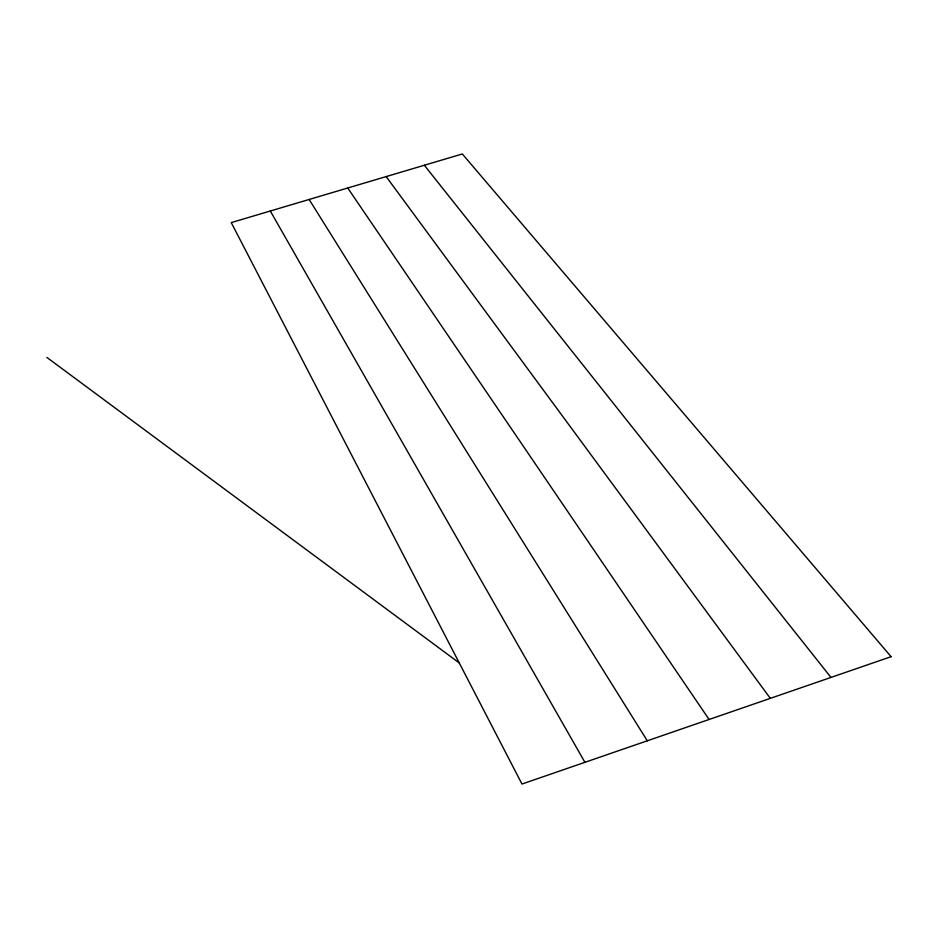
<?xml version="1.0" encoding="UTF-8"?>
<svg xmlns="http://www.w3.org/2000/svg" width="938" height="938" viewBox="0 0 938 938"><rect width="100%" height="100%" fill="white"/><g stroke="black" fill="none" stroke-linecap="round" stroke-linejoin="round"><path stroke-width="1.41" d="M46.9 357.437L459.28 662.978M424.339 165.24L830.986 677.424M386.163 176.59L770.321 698.353M347.752 187.999L709.093 719.481M309.141 199.466L647.29 740.797M270.308 211.015L584.925 762.324M891.1 656.682L521.974 784.039L231.252 222.611L462.317 153.961L891.1 656.682"/></g></svg>
